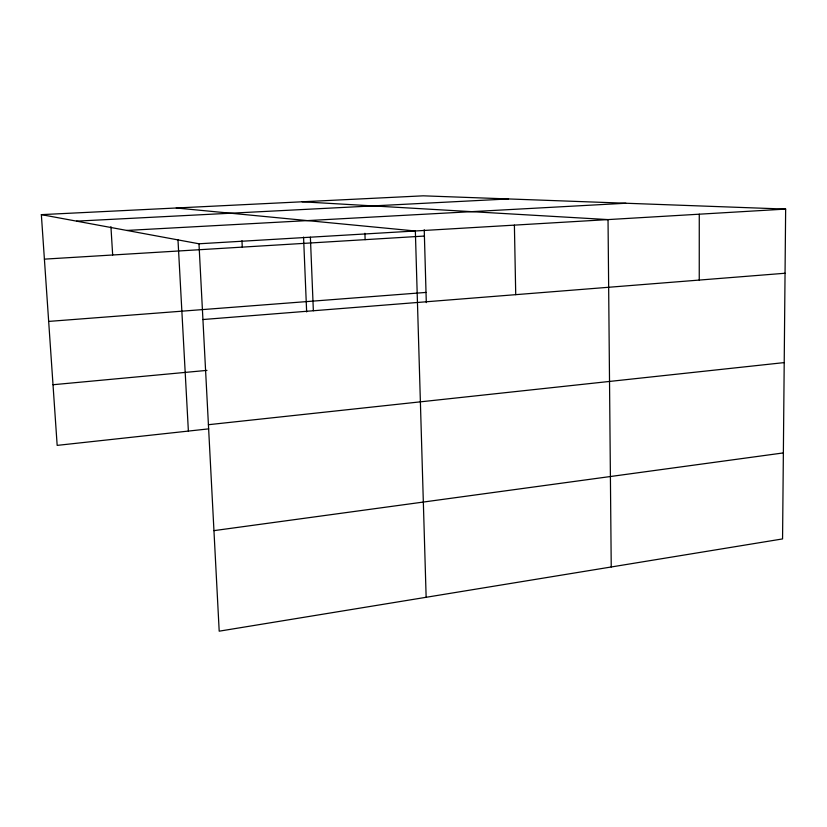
<?xml version="1.0" encoding="UTF-8"?>
<svg xmlns="http://www.w3.org/2000/svg" width="827" height="827" viewBox="0 0 827 827"><rect width="100%" height="100%" fill="white"/><g stroke="black" fill="none" stroke-linecap="round" stroke-linejoin="round"><path stroke-width="1.24" d="M699.249 280.074L699.27 214.193M41.35 214.638L423.259 195.823L785.65 209.086L782.559 538.925L219.196 631.177L198.976 243.779L41.35 214.638L57.166 445.381L208.735 428.862M213.955 530.634L783.365 452.917M208.414 424.706L784.213 362.598M53.011 384.731L206.967 370.382M202.925 319.532L785.05 273.251M48.669 321.414L426.019 292.427M44.4 259.14L424.406 236.057M198.976 243.779L785.65 209.086M126.841 230.444L625.874 203.246M76.549 221.14L508.522 198.945M302.113 201.788L608.031 219.589L611.236 566.981M176.244 207.99L415.35 230.991L426.143 597.29M110.932 226.691L112.668 254.995M177.97 239.613L188.38 431.084M241.96 240.719L242.27 247.118M310.383 237.194L313.361 310.756M303.561 237.08L306.652 311.934M364.914 233.266L365.131 239.665M424.23 229.772L426.308 302.63M514.394 225.13L515.728 294.67"/></g></svg>
